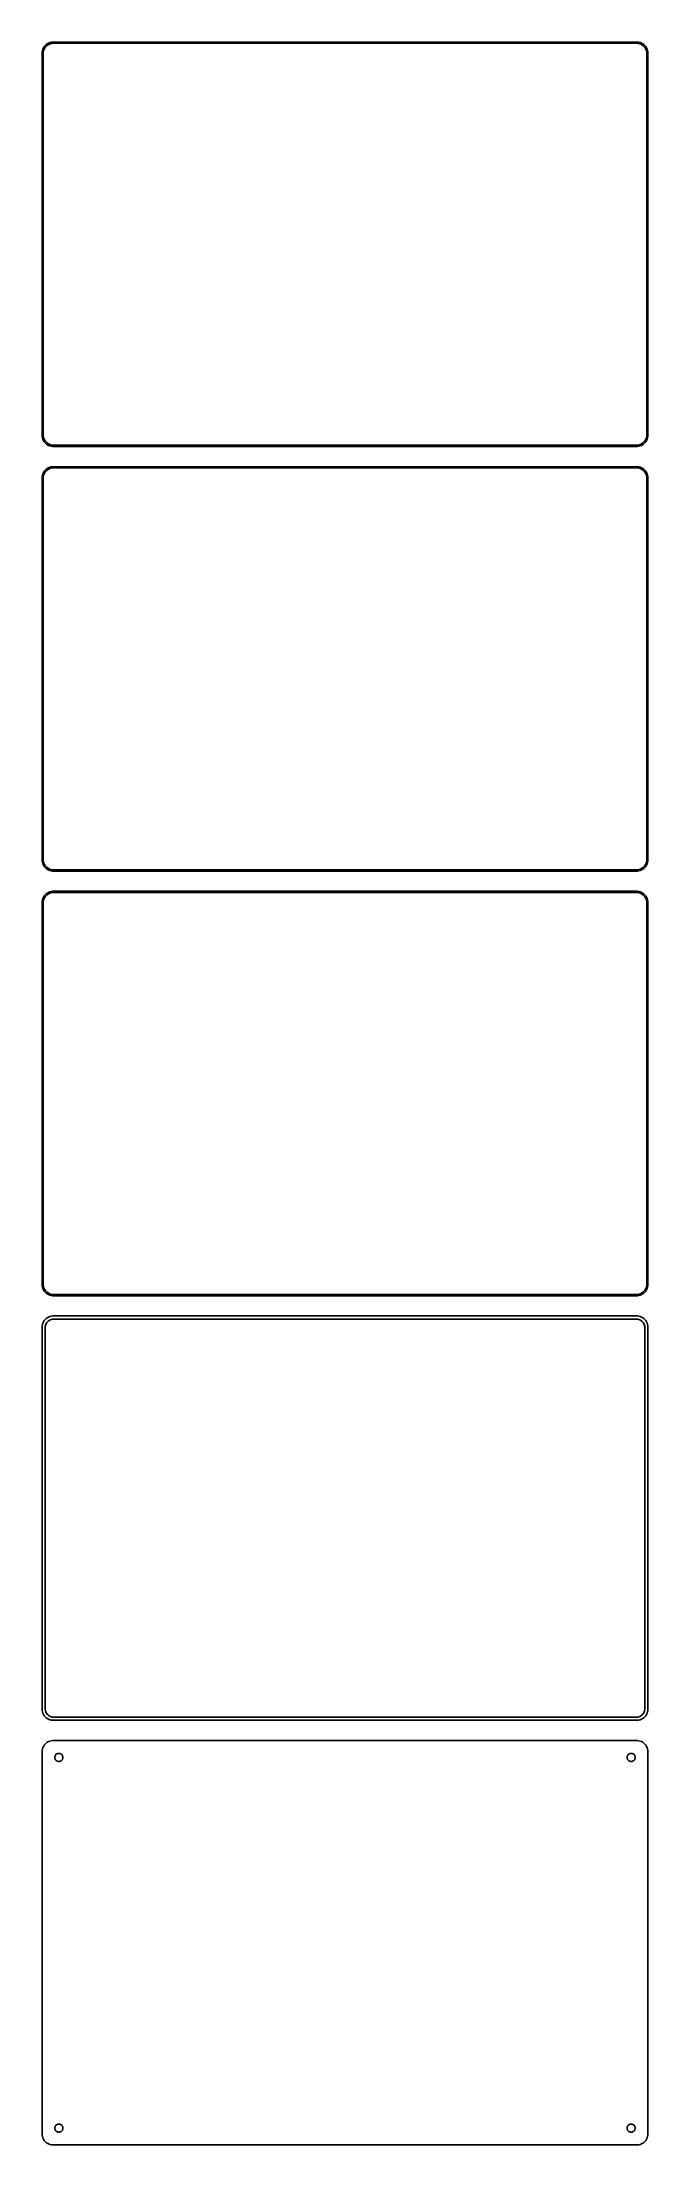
# Model space of a CAD drawing. Header units: metres. Extents: x -135 to 135, y 666 to 1602.
import ezdxf

# ---------------------------------------------------------------- set-up
doc = ezdxf.new("R2010")
doc.units = ezdxf.units.M

msp = doc.modelspace()

# ---------------------------------------------------------------- linework, layer by layer
for p, q in [((-133.187, 1600.85), (-133.645, 1600.42)), ((-132.679, 1601.22), (-133.187, 1600.85)), ((-132.778, 1600.41), (-132.295, 1600.76)), ((-132.129, 1601.52), (-132.679, 1601.22)), ((-132.295, 1600.76), (-131.772, 1601.05)), ((-131.545, 1601.76), (-132.129, 1601.52)), ((-131.772, 1601.05), (-131.218, 1601.27)), ((-130.937, 1601.91), (-131.545, 1601.76)), ((-131.218, 1601.27), (-130.64, 1601.42)), ((-130.314, 1601.99), (-130.937, 1601.91)), ((-130.64, 1601.42), (-130.048, 1601.49)), ((130.314, 1601.99), (-130.314, 1601.99)), ((-130.048, 1601.49), (130.048, 1601.49)), ((130.048, 1601.49), (130.64, 1601.42)), ((130.937, 1601.91), (130.314, 1601.99)), ((130.64, 1601.42), (131.218, 1601.27)), ((131.545, 1601.76), (130.937, 1601.91)), ((131.218, 1601.27), (131.772, 1601.05)), ((132.129, 1601.52), (131.545, 1601.76)), ((131.772, 1601.05), (132.295, 1600.76)), ((132.679, 1601.22), (132.129, 1601.52)), ((132.295, 1600.76), (132.778, 1600.41)), ((133.187, 1600.85), (132.679, 1601.22)), ((133.645, 1600.42), (133.187, 1600.85)), ((-134.961, 1597.63), (-135, 1597)), ((-135, 1597), (-135, 1427)), ((-134.843, 1598.24), (-134.961, 1597.63)), ((-134.649, 1598.84), (-134.843, 1598.24)), ((-134.382, 1599.41), (-134.649, 1598.84)), ((-134.5, 1596.75), (-134.463, 1597.35)), ((-134.5, 1427.25), (-134.5, 1596.75)), ((-134.463, 1597.35), (-134.351, 1597.93)), ((-134.045, 1599.94), (-134.382, 1599.41)), ((-134.351, 1597.93), (-134.166, 1598.5)), ((-134.166, 1598.5), (-133.912, 1599.04)), ((-133.645, 1600.42), (-134.045, 1599.94)), ((-133.912, 1599.04), (-133.593, 1599.54)), ((-133.593, 1599.54), (-133.213, 1600)), ((-133.213, 1600), (-132.778, 1600.41)), ((132.778, 1600.41), (133.213, 1600)), ((133.213, 1600), (133.593, 1599.54)), ((133.593, 1599.54), (133.912, 1599.04)), ((134.045, 1599.94), (133.645, 1600.42)), ((133.912, 1599.04), (134.166, 1598.5)), ((134.382, 1599.41), (134.045, 1599.94)), ((134.166, 1598.5), (134.351, 1597.93)), ((134.351, 1597.93), (134.463, 1597.35)), ((134.649, 1598.84), (134.382, 1599.41)), ((134.463, 1597.35), (134.5, 1596.75)), ((134.5, 1596.75), (134.5, 1427.25)), ((134.843, 1598.24), (134.649, 1598.84)), ((134.961, 1597.63), (134.843, 1598.24)), ((135, 1597), (134.961, 1597.63)), ((135, 1427), (135, 1597)), ((-135, 1427), (-134.961, 1426.37)), ((-134.961, 1426.37), (-134.843, 1425.76)), ((-134.843, 1425.76), (-134.649, 1425.16)), ((-134.649, 1425.16), (-134.382, 1424.59)), ((-134.463, 1426.65), (-134.5, 1427.25)), ((-134.351, 1426.07), (-134.463, 1426.65)), ((-134.382, 1424.59), (-134.045, 1424.06)), ((-134.166, 1425.5), (-134.351, 1426.07)), ((-133.912, 1424.96), (-134.166, 1425.5)), ((-134.045, 1424.06), (-133.645, 1423.58)), ((-133.593, 1424.46), (-133.912, 1424.96)), ((-133.645, 1423.58), (-133.187, 1423.15)), ((-133.213, 1424), (-133.593, 1424.46)), ((-132.778, 1423.59), (-133.213, 1424)), ((-133.187, 1423.15), (-132.679, 1422.78)), ((-132.295, 1423.24), (-132.778, 1423.59)), ((-132.679, 1422.78), (-132.129, 1422.48)), ((-131.772, 1422.95), (-132.295, 1423.24)), ((-131.218, 1422.73), (-131.772, 1422.95)), ((-130.64, 1422.58), (-131.218, 1422.73)), ((131.218, 1422.73), (130.64, 1422.58)), ((131.772, 1422.95), (131.218, 1422.73)), ((132.295, 1423.24), (131.772, 1422.95)), ((132.129, 1422.48), (132.679, 1422.78)), ((132.778, 1423.59), (132.295, 1423.24)), ((132.679, 1422.78), (133.187, 1423.15)), ((133.213, 1424), (132.778, 1423.59)), ((133.187, 1423.15), (133.645, 1423.58)), ((133.593, 1424.46), (133.213, 1424)), ((133.912, 1424.96), (133.593, 1424.46)), ((133.645, 1423.58), (134.045, 1424.06)), ((134.166, 1425.5), (133.912, 1424.96)), ((134.045, 1424.06), (134.382, 1424.59)), ((134.351, 1426.07), (134.166, 1425.5)), ((134.463, 1426.65), (134.351, 1426.07)), ((134.382, 1424.59), (134.649, 1425.16)), ((134.5, 1427.25), (134.463, 1426.65)), ((134.649, 1425.16), (134.843, 1425.76)), ((134.843, 1425.76), (134.961, 1426.37)), ((134.961, 1426.37), (135, 1427)), ((-132.129, 1422.48), (-131.545, 1422.24)), ((-131.545, 1422.24), (-130.937, 1422.09)), ((-130.937, 1422.09), (-130.314, 1422.01)), ((-130.048, 1422.51), (-130.64, 1422.58)), ((-130.314, 1422.01), (130.314, 1422.01)), ((130.048, 1422.51), (-130.048, 1422.51)), ((130.64, 1422.58), (130.048, 1422.51)), ((130.314, 1422.01), (130.937, 1422.09)), ((130.937, 1422.09), (131.545, 1422.24)), ((131.545, 1422.24), (132.129, 1422.48)), ((-134.961, 1408.63), (-135, 1408)), ((-135, 1408), (-135, 1238)), ((-134.843, 1409.24), (-134.961, 1408.63)), ((-134.649, 1409.84), (-134.843, 1409.24)), ((-134.382, 1410.41), (-134.649, 1409.84)), ((-134.5, 1407.75), (-134.463, 1408.35)), ((-134.5, 1238.25), (-134.5, 1407.75)), ((-134.463, 1408.35), (-134.351, 1408.93)), ((-134.045, 1410.94), (-134.382, 1410.41)), ((-134.351, 1408.93), (-134.166, 1409.5)), ((-134.166, 1409.5), (-133.912, 1410.04)), ((-133.645, 1411.42), (-134.045, 1410.94)), ((-133.912, 1410.04), (-133.593, 1410.54)), ((-133.187, 1411.85), (-133.645, 1411.42)), ((-133.593, 1410.54), (-133.213, 1411)), ((-133.213, 1411), (-132.778, 1411.41)), ((-132.679, 1412.22), (-133.187, 1411.85)), ((-132.778, 1411.41), (-132.295, 1411.76)), ((-132.129, 1412.52), (-132.679, 1412.22)), ((-132.295, 1411.76), (-131.772, 1412.05)), ((-131.545, 1412.76), (-132.129, 1412.52)), ((-131.772, 1412.05), (-131.218, 1412.27)), ((-130.937, 1412.91), (-131.545, 1412.76)), ((-131.218, 1412.27), (-130.64, 1412.42)), ((-130.314, 1412.99), (-130.937, 1412.91)), ((-130.64, 1412.42), (-130.048, 1412.49)), ((130.314, 1412.99), (-130.314, 1412.99)), ((-130.048, 1412.49), (130.048, 1412.49)), ((130.048, 1412.49), (130.64, 1412.42)), ((130.937, 1412.91), (130.314, 1412.99)), ((130.64, 1412.42), (131.218, 1412.27)), ((131.545, 1412.76), (130.937, 1412.91)), ((131.218, 1412.27), (131.772, 1412.05)), ((132.129, 1412.52), (131.545, 1412.76)), ((131.772, 1412.05), (132.295, 1411.76)), ((132.679, 1412.22), (132.129, 1412.52)), ((132.295, 1411.76), (132.778, 1411.41)), ((133.187, 1411.85), (132.679, 1412.22)), ((132.778, 1411.41), (133.213, 1411)), ((133.645, 1411.42), (133.187, 1411.85)), ((133.213, 1411), (133.593, 1410.54)), ((133.593, 1410.54), (133.912, 1410.04)), ((134.045, 1410.94), (133.645, 1411.42)), ((133.912, 1410.04), (134.166, 1409.5)), ((134.382, 1410.41), (134.045, 1410.94)), ((134.166, 1409.5), (134.351, 1408.93)), ((134.351, 1408.93), (134.463, 1408.35)), ((134.649, 1409.84), (134.382, 1410.41)), ((134.463, 1408.35), (134.5, 1407.75)), ((134.5, 1407.75), (134.5, 1238.25)), ((134.843, 1409.24), (134.649, 1409.84)), ((134.961, 1408.63), (134.843, 1409.24)), ((135, 1408), (134.961, 1408.63)), ((135, 1238), (135, 1408)), ((-135, 1238), (-134.961, 1237.37)), ((-134.961, 1237.37), (-134.843, 1236.76)), ((-134.843, 1236.76), (-134.649, 1236.16)), ((-134.649, 1236.16), (-134.382, 1235.59)), ((-134.463, 1237.65), (-134.5, 1238.25)), ((-134.351, 1237.07), (-134.463, 1237.65)), ((-134.382, 1235.59), (-134.045, 1235.06)), ((-134.166, 1236.5), (-134.351, 1237.07)), ((-133.912, 1235.96), (-134.166, 1236.5)), ((-133.593, 1235.46), (-133.912, 1235.96)), ((133.912, 1235.96), (133.593, 1235.46)), ((134.166, 1236.5), (133.912, 1235.96)), ((134.045, 1235.06), (134.382, 1235.59)), ((134.351, 1237.07), (134.166, 1236.5)), ((134.463, 1237.65), (134.351, 1237.07)), ((134.382, 1235.59), (134.649, 1236.16)), ((134.5, 1238.25), (134.463, 1237.65)), ((134.649, 1236.16), (134.843, 1236.76)), ((134.843, 1236.76), (134.961, 1237.37)), ((134.961, 1237.37), (135, 1238)), ((-134.045, 1235.06), (-133.645, 1234.58)), ((-133.645, 1234.58), (-133.187, 1234.15)), ((-133.213, 1235), (-133.593, 1235.46)), ((-132.778, 1234.59), (-133.213, 1235)), ((-133.187, 1234.15), (-132.679, 1233.78)), ((-132.295, 1234.24), (-132.778, 1234.59)), ((-132.679, 1233.78), (-132.129, 1233.48)), ((-131.772, 1233.95), (-132.295, 1234.24)), ((-132.129, 1233.48), (-131.545, 1233.24)), ((-131.218, 1233.73), (-131.772, 1233.95)), ((-131.545, 1233.24), (-130.937, 1233.09)), ((-130.64, 1233.58), (-131.218, 1233.73)), ((-130.937, 1233.09), (-130.314, 1233.01)), ((-130.048, 1233.51), (-130.64, 1233.58)), ((-130.314, 1233.01), (130.314, 1233.01)), ((130.048, 1233.51), (-130.048, 1233.51)), ((130.64, 1233.58), (130.048, 1233.51)), ((130.314, 1233.01), (130.937, 1233.09)), ((131.218, 1233.73), (130.64, 1233.58)), ((130.937, 1233.09), (131.545, 1233.24)), ((131.772, 1233.95), (131.218, 1233.73)), ((131.545, 1233.24), (132.129, 1233.48)), ((132.295, 1234.24), (131.772, 1233.95)), ((132.129, 1233.48), (132.679, 1233.78)), ((132.778, 1234.59), (132.295, 1234.24)), ((132.679, 1233.78), (133.187, 1234.15)), ((133.213, 1235), (132.778, 1234.59)), ((133.187, 1234.15), (133.645, 1234.58)), ((133.593, 1235.46), (133.213, 1235)), ((133.645, 1234.58), (134.045, 1235.06)), ((-134.961, 1219.63), (-135, 1219)), ((-135, 1219), (-135, 1049)), ((-134.843, 1220.24), (-134.961, 1219.63)), ((-134.649, 1220.84), (-134.843, 1220.24)), ((-134.382, 1221.41), (-134.649, 1220.84)), ((-134.5, 1218.75), (-134.463, 1219.35)), ((-134.5, 1049.25), (-134.5, 1218.75)), ((-134.463, 1219.35), (-134.351, 1219.93)), ((-134.045, 1221.94), (-134.382, 1221.41)), ((-134.351, 1219.93), (-134.166, 1220.5)), ((-134.166, 1220.5), (-133.912, 1221.04)), ((-133.645, 1222.42), (-134.045, 1221.94)), ((-133.912, 1221.04), (-133.593, 1221.54)), ((-133.187, 1222.85), (-133.645, 1222.42)), ((-133.593, 1221.54), (-133.213, 1222)), ((-133.213, 1222), (-132.778, 1222.41)), ((-132.679, 1223.22), (-133.187, 1222.85)), ((-132.778, 1222.41), (-132.295, 1222.76)), ((-132.129, 1223.52), (-132.679, 1223.22)), ((-132.295, 1222.76), (-131.772, 1223.05)), ((-131.545, 1223.76), (-132.129, 1223.52)), ((-131.772, 1223.05), (-131.218, 1223.27)), ((-130.937, 1223.91), (-131.545, 1223.76)), ((-131.218, 1223.27), (-130.64, 1223.42)), ((-130.314, 1223.99), (-130.937, 1223.91)), ((-130.64, 1223.42), (-130.048, 1223.49)), ((130.314, 1223.99), (-130.314, 1223.99)), ((-130.048, 1223.49), (130.048, 1223.49)), ((130.048, 1223.49), (130.64, 1223.42)), ((130.937, 1223.91), (130.314, 1223.99)), ((130.64, 1223.42), (131.218, 1223.27)), ((131.545, 1223.76), (130.937, 1223.91)), ((131.218, 1223.27), (131.772, 1223.05)), ((132.129, 1223.52), (131.545, 1223.76)), ((131.772, 1223.05), (132.295, 1222.76)), ((132.679, 1223.22), (132.129, 1223.52)), ((132.295, 1222.76), (132.778, 1222.41)), ((133.187, 1222.85), (132.679, 1223.22)), ((132.778, 1222.41), (133.213, 1222)), ((133.645, 1222.42), (133.187, 1222.85)), ((133.213, 1222), (133.593, 1221.54)), ((133.593, 1221.54), (133.912, 1221.04)), ((134.045, 1221.94), (133.645, 1222.42)), ((133.912, 1221.04), (134.166, 1220.5)), ((134.382, 1221.41), (134.045, 1221.94)), ((134.166, 1220.5), (134.351, 1219.93)), ((134.351, 1219.93), (134.463, 1219.35)), ((134.649, 1220.84), (134.382, 1221.41)), ((134.463, 1219.35), (134.5, 1218.75)), ((134.5, 1218.75), (134.5, 1049.25)), ((134.843, 1220.24), (134.649, 1220.84)), ((134.961, 1219.63), (134.843, 1220.24)), ((135, 1219), (134.961, 1219.63)), ((135, 1049), (135, 1219)), ((-135, 1049), (-134.961, 1048.37)), ((-134.961, 1048.37), (-134.843, 1047.76)), ((-134.463, 1048.65), (-134.5, 1049.25)), ((-134.351, 1048.07), (-134.463, 1048.65)), ((134.463, 1048.65), (134.351, 1048.07)), ((134.5, 1049.25), (134.463, 1048.65)), ((134.843, 1047.76), (134.961, 1048.37)), ((134.961, 1048.37), (135, 1049)), ((-134.843, 1047.76), (-134.649, 1047.16)), ((-134.649, 1047.16), (-134.382, 1046.59)), ((-134.382, 1046.59), (-134.045, 1046.06)), ((-134.166, 1047.5), (-134.351, 1048.07)), ((-133.912, 1046.96), (-134.166, 1047.5)), ((-134.045, 1046.06), (-133.645, 1045.58)), ((-133.593, 1046.46), (-133.912, 1046.96)), ((-133.645, 1045.58), (-133.187, 1045.15)), ((-133.213, 1046), (-133.593, 1046.46)), ((-132.778, 1045.59), (-133.213, 1046)), ((-133.187, 1045.15), (-132.679, 1044.78)), ((-132.295, 1045.24), (-132.778, 1045.59)), ((-132.679, 1044.78), (-132.129, 1044.48)), ((-131.772, 1044.95), (-132.295, 1045.24)), ((-132.129, 1044.48), (-131.545, 1044.24)), ((-131.218, 1044.73), (-131.772, 1044.95)), ((-131.545, 1044.24), (-130.937, 1044.09)), ((-130.64, 1044.58), (-131.218, 1044.73)), ((-130.937, 1044.09), (-130.314, 1044.01)), ((-130.048, 1044.51), (-130.64, 1044.58)), ((-130.314, 1044.01), (130.314, 1044.01)), ((130.048, 1044.51), (-130.048, 1044.51)), ((130.64, 1044.58), (130.048, 1044.51)), ((130.314, 1044.01), (130.937, 1044.09)), ((131.218, 1044.73), (130.64, 1044.58)), ((130.937, 1044.09), (131.545, 1044.24)), ((131.772, 1044.95), (131.218, 1044.73)), ((131.545, 1044.24), (132.129, 1044.48)), ((132.295, 1045.24), (131.772, 1044.95)), ((132.129, 1044.48), (132.679, 1044.78)), ((132.778, 1045.59), (132.295, 1045.24)), ((132.679, 1044.78), (133.187, 1045.15)), ((133.213, 1046), (132.778, 1045.59)), ((133.187, 1045.15), (133.645, 1045.58)), ((133.593, 1046.46), (133.213, 1046)), ((133.912, 1046.96), (133.593, 1046.46)), ((133.645, 1045.58), (134.045, 1046.06)), ((134.166, 1047.5), (133.912, 1046.96)), ((134.045, 1046.06), (134.382, 1046.59)), ((134.351, 1048.07), (134.166, 1047.5)), ((134.382, 1046.59), (134.649, 1047.16)), ((134.649, 1047.16), (134.843, 1047.76)), ((-134.961, 1030.63), (-135, 1030)), ((-135, 1030), (-135, 860)), ((-134.843, 1031.24), (-134.961, 1030.63)), ((-134.649, 1031.84), (-134.843, 1031.24)), ((-134.382, 1032.41), (-134.649, 1031.84)), ((-134.045, 1032.94), (-134.382, 1032.41)), ((-133.645, 1033.42), (-134.045, 1032.94)), ((-133.187, 1033.85), (-133.645, 1033.42)), ((-133.619, 1029.75), (-133.589, 1030.23)), ((-133.619, 860.25), (-133.619, 1029.75)), ((-133.589, 1030.23), (-133.498, 1030.71)), ((-133.498, 1030.71), (-133.348, 1031.17)), ((-133.348, 1031.17), (-133.141, 1031.61)), ((-132.679, 1034.22), (-133.187, 1033.85)), ((-133.141, 1031.61), (-132.88, 1032.02)), ((-132.88, 1032.02), (-132.571, 1032.4)), ((-132.129, 1034.52), (-132.679, 1034.22)), ((-132.571, 1032.4), (-132.216, 1032.73)), ((-132.216, 1032.73), (-131.823, 1033.02)), ((-131.545, 1034.76), (-132.129, 1034.52)), ((-131.823, 1033.02), (-131.398, 1033.25)), ((-130.937, 1034.91), (-131.545, 1034.76)), ((-131.398, 1033.25), (-130.946, 1033.43)), ((-130.946, 1033.43), (-130.475, 1033.55)), ((-130.314, 1034.99), (-130.937, 1034.91)), ((-130.475, 1033.55), (-129.993, 1033.61)), ((130.314, 1034.99), (-130.314, 1034.99)), ((-129.993, 1033.61), (129.993, 1033.61)), ((129.993, 1033.61), (130.475, 1033.55)), ((130.937, 1034.91), (130.314, 1034.99)), ((130.475, 1033.55), (130.946, 1033.43)), ((131.545, 1034.76), (130.937, 1034.91)), ((130.946, 1033.43), (131.398, 1033.25)), ((131.398, 1033.25), (131.823, 1033.02)), ((132.129, 1034.52), (131.545, 1034.76)), ((131.823, 1033.02), (132.216, 1032.73)), ((132.679, 1034.22), (132.129, 1034.52)), ((132.216, 1032.73), (132.571, 1032.4)), ((132.571, 1032.4), (132.88, 1032.02)), ((133.187, 1033.85), (132.679, 1034.22)), ((132.88, 1032.02), (133.141, 1031.61)), ((133.141, 1031.61), (133.348, 1031.17)), ((133.645, 1033.42), (133.187, 1033.85)), ((133.348, 1031.17), (133.498, 1030.71)), ((133.498, 1030.71), (133.589, 1030.23)), ((133.589, 1030.23), (133.619, 1029.75)), ((133.619, 1029.75), (133.619, 860.25)), ((134.045, 1032.94), (133.645, 1033.42)), ((134.382, 1032.41), (134.045, 1032.94)), ((134.649, 1031.84), (134.382, 1032.41)), ((134.843, 1031.24), (134.649, 1031.84)), ((134.961, 1030.63), (134.843, 1031.24)), ((135, 1030), (134.961, 1030.63)), ((135, 860), (135, 1030)), ((-135, 860), (-134.961, 859.373)), ((-134.961, 859.373), (-134.843, 858.757)), ((-134.843, 858.757), (-134.649, 858.159)), ((-134.649, 858.159), (-134.382, 857.591)), ((-134.382, 857.591), (-134.045, 857.061)), ((-134.045, 857.061), (-133.645, 856.577)), ((-133.645, 856.577), (-133.187, 856.147)), ((-133.589, 859.765), (-133.619, 860.25)), ((-133.498, 859.288), (-133.589, 859.765)), ((-133.348, 858.826), (-133.498, 859.288)), ((-133.141, 858.386), (-133.348, 858.826)), ((-133.187, 856.147), (-132.679, 855.778)), ((-132.88, 857.976), (-133.141, 858.386)), ((-132.571, 857.601), (-132.88, 857.976)), ((-132.679, 855.778), (-132.129, 855.476)), ((-132.216, 857.269), (-132.571, 857.601)), ((-131.823, 856.983), (-132.216, 857.269)), ((-132.129, 855.476), (-131.545, 855.245)), ((-131.398, 856.749), (-131.823, 856.983)), ((-131.545, 855.245), (-130.937, 855.089)), ((-130.946, 856.57), (-131.398, 856.749)), ((-130.475, 856.449), (-130.946, 856.57)), ((-130.937, 855.089), (-130.314, 855.01)), ((-129.993, 856.388), (-130.475, 856.449)), ((-130.314, 855.01), (130.314, 855.01)), ((129.993, 856.388), (-129.993, 856.388)), ((130.475, 856.449), (129.993, 856.388)), ((130.314, 855.01), (130.937, 855.089)), ((130.946, 856.57), (130.475, 856.449)), ((130.937, 855.089), (131.545, 855.245)), ((131.398, 856.749), (130.946, 856.57)), ((131.823, 856.983), (131.398, 856.749)), ((131.545, 855.245), (132.129, 855.476)), ((132.216, 857.269), (131.823, 856.983)), ((132.129, 855.476), (132.679, 855.778)), ((132.571, 857.601), (132.216, 857.269)), ((132.88, 857.976), (132.571, 857.601)), ((132.679, 855.778), (133.187, 856.147)), ((133.141, 858.386), (132.88, 857.976)), ((133.348, 858.826), (133.141, 858.386)), ((133.187, 856.147), (133.645, 856.577)), ((133.498, 859.288), (133.348, 858.826)), ((133.589, 859.765), (133.498, 859.288)), ((133.619, 860.25), (133.589, 859.765)), ((133.645, 856.577), (134.045, 857.061)), ((134.045, 857.061), (134.382, 857.591)), ((134.382, 857.591), (134.649, 858.159)), ((134.649, 858.159), (134.843, 858.757)), ((134.843, 858.757), (134.961, 859.373)), ((134.961, 859.373), (135, 860)), ((-134.649, 842.841), (-134.843, 842.243)), ((-134.382, 843.409), (-134.649, 842.841)), ((-134.045, 843.939), (-134.382, 843.409)), ((-133.645, 844.423), (-134.045, 843.939)), ((-133.187, 844.853), (-133.645, 844.423)), ((-132.679, 845.222), (-133.187, 844.853)), ((-132.129, 845.524), (-132.679, 845.222)), ((-131.545, 845.755), (-132.129, 845.524)), ((-130.937, 845.911), (-131.545, 845.755)), ((-130.314, 845.99), (-130.937, 845.911)), ((130.314, 845.99), (-130.314, 845.99)), ((130.937, 845.911), (130.314, 845.99)), ((131.545, 845.755), (130.937, 845.911)), ((132.129, 845.524), (131.545, 845.755)), ((132.679, 845.222), (132.129, 845.524)), ((133.187, 844.853), (132.679, 845.222)), ((133.645, 844.423), (133.187, 844.853)), ((134.045, 843.939), (133.645, 844.423)), ((134.382, 843.409), (134.045, 843.939)), ((134.649, 842.841), (134.382, 843.409)), ((134.843, 842.243), (134.649, 842.841)), ((-134.961, 841.627), (-135, 841)), ((-135, 841), (-135, 671)), ((-134.843, 842.243), (-134.961, 841.627)), ((-129.3, 838.5), (-129.286, 838.726)), ((-129.286, 838.274), (-129.3, 838.5)), ((-129.286, 838.726), (-129.243, 838.948)), ((-129.243, 838.052), (-129.286, 838.274)), ((-129.243, 838.948), (-129.174, 839.163)), ((-129.174, 837.837), (-129.243, 838.052)), ((-129.174, 839.163), (-129.077, 839.367)), ((-129.077, 837.633), (-129.174, 837.837)), ((-129.077, 839.367), (-128.956, 839.558)), ((-128.956, 837.442), (-129.077, 837.633)), ((-128.956, 839.558), (-128.812, 839.732)), ((-128.812, 837.268), (-128.956, 837.442)), ((-128.812, 839.732), (-128.647, 839.887)), ((-128.647, 837.113), (-128.812, 837.268)), ((-128.647, 839.887), (-128.464, 840.02)), ((-128.464, 836.98), (-128.647, 837.113)), ((-128.464, 840.02), (-128.266, 840.129)), ((-128.266, 836.871), (-128.464, 836.98)), ((-128.266, 840.129), (-128.056, 840.212)), ((-128.056, 836.788), (-128.266, 836.871)), ((-128.056, 840.212), (-127.837, 840.268)), ((-127.837, 836.732), (-128.056, 836.788)), ((-127.837, 840.268), (-127.613, 840.296)), ((-127.613, 836.704), (-127.837, 836.732)), ((-127.613, 840.296), (-127.387, 840.296)), ((-127.387, 836.704), (-127.613, 836.704)), ((-127.387, 840.296), (-127.163, 840.268)), ((-127.163, 836.732), (-127.387, 836.704)), ((-127.163, 840.268), (-126.944, 840.212)), ((-126.944, 836.788), (-127.163, 836.732)), ((-126.944, 840.212), (-126.734, 840.129)), ((-126.734, 836.871), (-126.944, 836.788)), ((-126.734, 840.129), (-126.536, 840.02)), ((-126.536, 836.98), (-126.734, 836.871)), ((-126.536, 840.02), (-126.353, 839.887)), ((-126.353, 837.113), (-126.536, 836.98)), ((-126.353, 839.887), (-126.188, 839.732)), ((-126.188, 837.268), (-126.353, 837.113)), ((-126.188, 839.732), (-126.044, 839.558)), ((-126.044, 837.442), (-126.188, 837.268)), ((-126.044, 839.558), (-125.923, 839.367)), ((-125.923, 837.633), (-126.044, 837.442)), ((-125.923, 839.367), (-125.826, 839.163)), ((-125.826, 837.837), (-125.923, 837.633)), ((-125.826, 839.163), (-125.757, 838.948)), ((-125.757, 838.052), (-125.826, 837.837)), ((-125.757, 838.948), (-125.714, 838.726)), ((-125.714, 838.274), (-125.757, 838.052)), ((-125.714, 838.726), (-125.7, 838.5)), ((-125.7, 838.5), (-125.714, 838.274)), ((125.7, 838.5), (125.714, 838.726)), ((125.714, 838.274), (125.7, 838.5)), ((125.714, 838.726), (125.757, 838.948)), ((125.757, 838.052), (125.714, 838.274)), ((125.757, 838.948), (125.826, 839.163)), ((125.826, 837.837), (125.757, 838.052)), ((125.826, 839.163), (125.923, 839.367)), ((125.923, 837.633), (125.826, 837.837)), ((125.923, 839.367), (126.044, 839.558)), ((126.044, 837.442), (125.923, 837.633)), ((126.044, 839.558), (126.188, 839.732)), ((126.188, 837.268), (126.044, 837.442)), ((126.188, 839.732), (126.353, 839.887)), ((126.353, 837.113), (126.188, 837.268)), ((126.353, 839.887), (126.536, 840.02)), ((126.536, 836.98), (126.353, 837.113)), ((126.536, 840.02), (126.734, 840.129)), ((126.734, 836.871), (126.536, 836.98)), ((126.734, 840.129), (126.944, 840.212)), ((126.944, 836.788), (126.734, 836.871)), ((126.944, 840.212), (127.163, 840.268)), ((127.163, 836.732), (126.944, 836.788)), ((127.163, 840.268), (127.387, 840.296)), ((127.387, 836.704), (127.163, 836.732)), ((127.387, 840.296), (127.613, 840.296)), ((127.613, 836.704), (127.387, 836.704)), ((127.613, 840.296), (127.837, 840.268)), ((127.837, 836.732), (127.613, 836.704)), ((127.837, 840.268), (128.056, 840.212)), ((128.056, 836.788), (127.837, 836.732)), ((128.056, 840.212), (128.266, 840.129)), ((128.266, 836.871), (128.056, 836.788)), ((128.266, 840.129), (128.464, 840.02)), ((128.464, 836.98), (128.266, 836.871)), ((128.464, 840.02), (128.647, 839.887)), ((128.647, 837.113), (128.464, 836.98)), ((128.647, 839.887), (128.812, 839.732)), ((128.812, 837.268), (128.647, 837.113)), ((128.812, 839.732), (128.956, 839.558)), ((128.956, 837.442), (128.812, 837.268)), ((128.956, 839.558), (129.077, 839.367)), ((129.077, 837.633), (128.956, 837.442)), ((129.077, 839.367), (129.174, 839.163)), ((129.174, 837.837), (129.077, 837.633)), ((129.174, 839.163), (129.243, 838.948)), ((129.243, 838.052), (129.174, 837.837)), ((129.243, 838.948), (129.286, 838.726)), ((129.286, 838.274), (129.243, 838.052)), ((129.286, 838.726), (129.3, 838.5)), ((129.3, 838.5), (129.286, 838.274)), ((134.961, 841.627), (134.843, 842.243)), ((135, 841), (134.961, 841.627)), ((135, 671), (135, 841)), ((-129.286, 673.726), (-129.243, 673.948)), ((-129.243, 673.948), (-129.174, 674.163)), ((-129.174, 674.163), (-129.077, 674.367)), ((-129.077, 674.367), (-128.956, 674.558)), ((-128.956, 674.558), (-128.812, 674.732)), ((-128.812, 674.732), (-128.647, 674.887)), ((-128.647, 674.887), (-128.464, 675.02)), ((-128.464, 675.02), (-128.266, 675.129)), ((-128.266, 675.129), (-128.056, 675.212)), ((-128.056, 675.212), (-127.837, 675.268)), ((-127.837, 675.268), (-127.613, 675.296)), ((-127.613, 675.296), (-127.387, 675.296)), ((-127.387, 675.296), (-127.163, 675.268)), ((-127.163, 675.268), (-126.944, 675.212)), ((-126.944, 675.212), (-126.734, 675.129)), ((-126.734, 675.129), (-126.536, 675.02)), ((-126.536, 675.02), (-126.353, 674.887)), ((-126.353, 674.887), (-126.188, 674.732)), ((-126.188, 674.732), (-126.044, 674.558)), ((-126.044, 674.558), (-125.923, 674.367)), ((-125.923, 674.367), (-125.826, 674.163)), ((-125.826, 674.163), (-125.757, 673.948)), ((-125.757, 673.948), (-125.714, 673.726)), ((125.714, 673.726), (125.757, 673.948)), ((125.757, 673.948), (125.826, 674.163)), ((125.826, 674.163), (125.923, 674.367)), ((125.923, 674.367), (126.044, 674.558)), ((126.044, 674.558), (126.188, 674.732)), ((126.188, 674.732), (126.353, 674.887)), ((126.353, 674.887), (126.536, 675.02)), ((126.536, 675.02), (126.734, 675.129)), ((126.734, 675.129), (126.944, 675.212)), ((126.944, 675.212), (127.163, 675.268)), ((127.163, 675.268), (127.387, 675.296)), ((127.387, 675.296), (127.613, 675.296)), ((127.613, 675.296), (127.837, 675.268)), ((127.837, 675.268), (128.056, 675.212)), ((128.056, 675.212), (128.266, 675.129)), ((128.266, 675.129), (128.464, 675.02)), ((128.464, 675.02), (128.647, 674.887)), ((128.647, 674.887), (128.812, 674.732)), ((128.812, 674.732), (128.956, 674.558)), ((128.956, 674.558), (129.077, 674.367)), ((129.077, 674.367), (129.174, 674.163)), ((129.174, 674.163), (129.243, 673.948)), ((129.243, 673.948), (129.286, 673.726)), ((-135, 671), (-134.961, 670.373)), ((-134.961, 670.373), (-134.843, 669.757)), ((-134.843, 669.757), (-134.649, 669.159)), ((-134.649, 669.159), (-134.382, 668.591)), ((-134.382, 668.591), (-134.045, 668.061)), ((-134.045, 668.061), (-133.645, 667.577)), ((-133.645, 667.577), (-133.187, 667.147)), ((-133.187, 667.147), (-132.679, 666.778)), ((-132.679, 666.778), (-132.129, 666.476)), ((-132.129, 666.476), (-131.545, 666.245)), ((-131.545, 666.245), (-130.937, 666.089)), ((-130.937, 666.089), (-130.314, 666.01)), ((-130.314, 666.01), (130.314, 666.01)), ((-129.3, 673.5), (-129.286, 673.726)), ((-129.286, 673.274), (-129.3, 673.5)), ((-129.243, 673.052), (-129.286, 673.274)), ((-129.174, 672.837), (-129.243, 673.052)), ((-129.077, 672.633), (-129.174, 672.837)), ((-128.956, 672.442), (-129.077, 672.633)), ((-128.812, 672.268), (-128.956, 672.442)), ((-128.647, 672.113), (-128.812, 672.268)), ((-128.464, 671.98), (-128.647, 672.113)), ((-128.266, 671.871), (-128.464, 671.98)), ((-128.056, 671.788), (-128.266, 671.871)), ((-127.837, 671.732), (-128.056, 671.788)), ((-127.613, 671.704), (-127.837, 671.732)), ((-127.387, 671.704), (-127.613, 671.704)), ((-127.163, 671.732), (-127.387, 671.704)), ((-126.944, 671.788), (-127.163, 671.732)), ((-126.734, 671.871), (-126.944, 671.788)), ((-126.536, 671.98), (-126.734, 671.871)), ((-126.353, 672.113), (-126.536, 671.98)), ((-126.188, 672.268), (-126.353, 672.113)), ((-126.044, 672.442), (-126.188, 672.268)), ((-125.923, 672.633), (-126.044, 672.442)), ((-125.826, 672.837), (-125.923, 672.633)), ((-125.757, 673.052), (-125.826, 672.837)), ((-125.714, 673.274), (-125.757, 673.052)), ((-125.714, 673.726), (-125.7, 673.5)), ((-125.7, 673.5), (-125.714, 673.274)), ((125.7, 673.5), (125.714, 673.726)), ((125.714, 673.274), (125.7, 673.5)), ((125.757, 673.052), (125.714, 673.274)), ((125.826, 672.837), (125.757, 673.052)), ((125.923, 672.633), (125.826, 672.837)), ((126.044, 672.442), (125.923, 672.633)), ((126.188, 672.268), (126.044, 672.442)), ((126.353, 672.113), (126.188, 672.268)), ((126.536, 671.98), (126.353, 672.113)), ((126.734, 671.871), (126.536, 671.98)), ((126.944, 671.788), (126.734, 671.871)), ((127.163, 671.732), (126.944, 671.788)), ((127.387, 671.704), (127.163, 671.732)), ((127.613, 671.704), (127.387, 671.704)), ((127.837, 671.732), (127.613, 671.704)), ((128.056, 671.788), (127.837, 671.732)), ((128.266, 671.871), (128.056, 671.788)), ((128.464, 671.98), (128.266, 671.871)), ((128.647, 672.113), (128.464, 671.98)), ((128.812, 672.268), (128.647, 672.113)), ((128.956, 672.442), (128.812, 672.268)), ((129.077, 672.633), (128.956, 672.442)), ((129.174, 672.837), (129.077, 672.633)), ((129.243, 673.052), (129.174, 672.837)), ((129.286, 673.274), (129.243, 673.052)), ((129.286, 673.726), (129.3, 673.5)), ((129.3, 673.5), (129.286, 673.274)), ((130.314, 666.01), (130.937, 666.089)), ((130.937, 666.089), (131.545, 666.245)), ((131.545, 666.245), (132.129, 666.476)), ((132.129, 666.476), (132.679, 666.778)), ((132.679, 666.778), (133.187, 667.147)), ((133.187, 667.147), (133.645, 667.577)), ((133.645, 667.577), (134.045, 668.061)), ((134.045, 668.061), (134.382, 668.591)), ((134.382, 668.591), (134.649, 669.159)), ((134.649, 669.159), (134.843, 669.757)), ((134.843, 669.757), (134.961, 670.373)), ((134.961, 670.373), (135, 671))]:
    msp.add_line(p, q)

doc.saveas('drawing.dxf')
